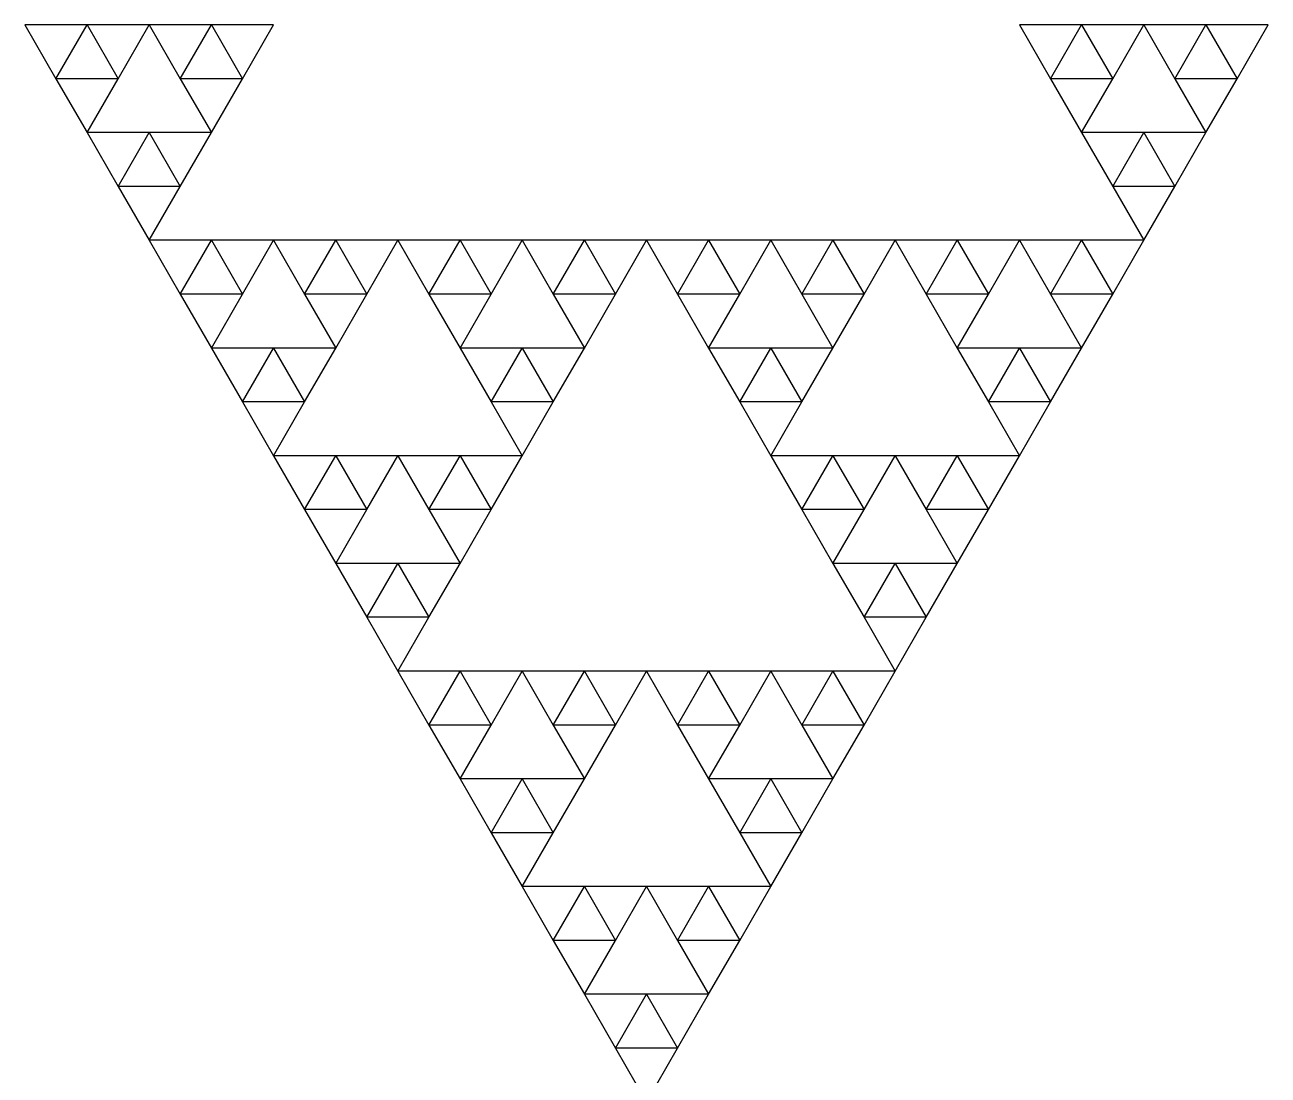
# Model space of a CAD drawing. Header units: metres. Extents: x -50 to 50, y -58 to 58.
# Drawn here: x -16.41 to -8.59, y -35.92 to -29.32 of the extents above; entities that cross this region are included whole.
import ezdxf

# ---------------------------------------------------------------- set-up
doc = ezdxf.new("R2010")
doc.units = ezdxf.units.M

msp = doc.modelspace()

# ---------------------------------------------------------------- linework, layer by layer
for p, q in [((-16.0156, -29.3186), (-16.4062, -29.3186)), ((-16.4062, -29.3186), (-16.2109, -29.6568)), ((-16.2109, -29.6568), (-16.0156, -29.3186)), ((-15.625, -29.3186), (-16.0156, -29.3186)), ((-16.0156, -29.3186), (-15.8203, -29.6568)), ((-15.8203, -29.6568), (-15.625, -29.3186)), ((-15.2344, -29.3186), (-15.625, -29.3186)), ((-15.625, -29.3186), (-15.4297, -29.6568)), ((-15.4297, -29.6568), (-15.2344, -29.3186)), ((-14.8438, -29.3186), (-15.2344, -29.3186)), ((-15.2344, -29.3186), (-15.0391, -29.6568)), ((-15.0391, -29.6568), (-14.8438, -29.3186)), ((-9.76562, -29.3186), (-10.1562, -29.3186)), ((-10.1562, -29.3186), (-9.96094, -29.6568)), ((-9.96094, -29.6568), (-9.76562, -29.3186)), ((-9.375, -29.3186), (-9.76562, -29.3186)), ((-9.76562, -29.3186), (-9.57031, -29.6568)), ((-9.57031, -29.6568), (-9.375, -29.3186)), ((-8.98438, -29.3186), (-9.375, -29.3186)), ((-9.375, -29.3186), (-9.17969, -29.6568)), ((-9.17969, -29.6568), (-8.98438, -29.3186)), ((-8.59375, -29.3186), (-8.98438, -29.3186)), ((-8.98438, -29.3186), (-8.78906, -29.6568)), ((-8.78906, -29.6568), (-8.59375, -29.3186)), ((-15.8203, -29.6568), (-16.2109, -29.6568)), ((-16.2109, -29.6568), (-16.0156, -29.9951)), ((-16.0156, -29.9951), (-15.8203, -29.6568)), ((-15.0391, -29.6568), (-15.4297, -29.6568)), ((-15.4297, -29.6568), (-15.2344, -29.9951)), ((-15.2344, -29.9951), (-15.0391, -29.6568)), ((-9.57031, -29.6568), (-9.96094, -29.6568)), ((-9.96094, -29.6568), (-9.76562, -29.9951)), ((-9.76562, -29.9951), (-9.57031, -29.6568)), ((-8.78906, -29.6568), (-9.17969, -29.6568)), ((-9.17969, -29.6568), (-8.98438, -29.9951)), ((-8.98438, -29.9951), (-8.78906, -29.6568)), ((-15.625, -29.9951), (-16.0156, -29.9951)), ((-16.0156, -29.9951), (-15.8203, -30.3334)), ((-15.8203, -30.3334), (-15.625, -29.9951)), ((-15.2344, -29.9951), (-15.625, -29.9951)), ((-15.625, -29.9951), (-15.4297, -30.3334)), ((-15.4297, -30.3334), (-15.2344, -29.9951)), ((-9.375, -29.9951), (-9.76562, -29.9951)), ((-9.76562, -29.9951), (-9.57031, -30.3334)), ((-9.57031, -30.3334), (-9.375, -29.9951)), ((-8.98438, -29.9951), (-9.375, -29.9951)), ((-9.375, -29.9951), (-9.17969, -30.3334)), ((-9.17969, -30.3334), (-8.98438, -29.9951)), ((-15.4297, -30.3334), (-15.8203, -30.3334)), ((-15.8203, -30.3334), (-15.625, -30.6717)), ((-15.625, -30.6717), (-15.4297, -30.3334)), ((-9.17969, -30.3334), (-9.57031, -30.3334)), ((-9.57031, -30.3334), (-9.375, -30.6717)), ((-9.375, -30.6717), (-9.17969, -30.3334)), ((-15.2344, -30.6717), (-15.625, -30.6717)), ((-15.625, -30.6717), (-15.4297, -31.01)), ((-15.4297, -31.01), (-15.2344, -30.6717)), ((-14.8438, -30.6717), (-15.2344, -30.6717)), ((-15.2344, -30.6717), (-15.0391, -31.01)), ((-15.0391, -31.01), (-14.8438, -30.6717)), ((-14.4531, -30.6717), (-14.8438, -30.6717)), ((-14.8438, -30.6717), (-14.6484, -31.01)), ((-14.6484, -31.01), (-14.4531, -30.6717)), ((-14.0625, -30.6717), (-14.4531, -30.6717)), ((-14.4531, -30.6717), (-14.2578, -31.01)), ((-14.2578, -31.01), (-14.0625, -30.6717)), ((-13.6719, -30.6717), (-14.0625, -30.6717)), ((-14.0625, -30.6717), (-13.8672, -31.01)), ((-13.8672, -31.01), (-13.6719, -30.6717)), ((-13.2812, -30.6717), (-13.6719, -30.6717)), ((-13.6719, -30.6717), (-13.4766, -31.01)), ((-13.4766, -31.01), (-13.2812, -30.6717)), ((-12.8906, -30.6717), (-13.2812, -30.6717)), ((-13.2812, -30.6717), (-13.0859, -31.01)), ((-13.0859, -31.01), (-12.8906, -30.6717)), ((-12.5, -30.6717), (-12.8906, -30.6717)), ((-12.8906, -30.6717), (-12.6953, -31.01)), ((-12.6953, -31.01), (-12.5, -30.6717)), ((-12.1094, -30.6717), (-12.5, -30.6717)), ((-12.5, -30.6717), (-12.3047, -31.01)), ((-12.3047, -31.01), (-12.1094, -30.6717)), ((-11.7188, -30.6717), (-12.1094, -30.6717)), ((-12.1094, -30.6717), (-11.9141, -31.01)), ((-11.9141, -31.01), (-11.7188, -30.6717)), ((-11.3281, -30.6717), (-11.7188, -30.6717)), ((-11.7188, -30.6717), (-11.5234, -31.01)), ((-11.5234, -31.01), (-11.3281, -30.6717)), ((-10.9375, -30.6717), (-11.3281, -30.6717)), ((-11.3281, -30.6717), (-11.1328, -31.01)), ((-11.1328, -31.01), (-10.9375, -30.6717)), ((-10.5469, -30.6717), (-10.9375, -30.6717)), ((-10.9375, -30.6717), (-10.7422, -31.01)), ((-10.7422, -31.01), (-10.5469, -30.6717)), ((-10.1562, -30.6717), (-10.5469, -30.6717)), ((-10.5469, -30.6717), (-10.3516, -31.01)), ((-10.3516, -31.01), (-10.1562, -30.6717)), ((-9.76562, -30.6717), (-10.1562, -30.6717)), ((-10.1562, -30.6717), (-9.96094, -31.01)), ((-9.96094, -31.01), (-9.76562, -30.6717)), ((-9.375, -30.6717), (-9.76562, -30.6717)), ((-9.76562, -30.6717), (-9.57031, -31.01)), ((-9.57031, -31.01), (-9.375, -30.6717)), ((-15.0391, -31.01), (-15.4297, -31.01)), ((-15.4297, -31.01), (-15.2344, -31.3483)), ((-15.2344, -31.3483), (-15.0391, -31.01)), ((-14.2578, -31.01), (-14.6484, -31.01)), ((-14.6484, -31.01), (-14.4531, -31.3483)), ((-14.4531, -31.3483), (-14.2578, -31.01)), ((-13.4766, -31.01), (-13.8672, -31.01)), ((-13.8672, -31.01), (-13.6719, -31.3483)), ((-13.6719, -31.3483), (-13.4766, -31.01)), ((-12.6953, -31.01), (-13.0859, -31.01)), ((-13.0859, -31.01), (-12.8906, -31.3483)), ((-12.8906, -31.3483), (-12.6953, -31.01)), ((-11.9141, -31.01), (-12.3047, -31.01)), ((-12.3047, -31.01), (-12.1094, -31.3483)), ((-12.1094, -31.3483), (-11.9141, -31.01)), ((-11.1328, -31.01), (-11.5234, -31.01)), ((-11.5234, -31.01), (-11.3281, -31.3483)), ((-11.3281, -31.3483), (-11.1328, -31.01)), ((-10.3516, -31.01), (-10.7422, -31.01)), ((-10.7422, -31.01), (-10.5469, -31.3483)), ((-10.5469, -31.3483), (-10.3516, -31.01)), ((-9.57031, -31.01), (-9.96094, -31.01)), ((-9.96094, -31.01), (-9.76562, -31.3483)), ((-9.76562, -31.3483), (-9.57031, -31.01)), ((-14.8438, -31.3483), (-15.2344, -31.3483)), ((-15.2344, -31.3483), (-15.0391, -31.6866)), ((-15.0391, -31.6866), (-14.8438, -31.3483)), ((-14.4531, -31.3483), (-14.8438, -31.3483)), ((-14.8438, -31.3483), (-14.6484, -31.6866)), ((-14.6484, -31.6866), (-14.4531, -31.3483)), ((-13.2812, -31.3483), (-13.6719, -31.3483)), ((-13.6719, -31.3483), (-13.4766, -31.6866)), ((-13.4766, -31.6866), (-13.2812, -31.3483)), ((-12.8906, -31.3483), (-13.2812, -31.3483)), ((-13.2812, -31.3483), (-13.0859, -31.6866)), ((-13.0859, -31.6866), (-12.8906, -31.3483)), ((-11.7188, -31.3483), (-12.1094, -31.3483)), ((-12.1094, -31.3483), (-11.9141, -31.6866)), ((-11.9141, -31.6866), (-11.7188, -31.3483)), ((-11.3281, -31.3483), (-11.7188, -31.3483)), ((-11.7188, -31.3483), (-11.5234, -31.6866)), ((-11.5234, -31.6866), (-11.3281, -31.3483)), ((-10.1562, -31.3483), (-10.5469, -31.3483)), ((-10.5469, -31.3483), (-10.3516, -31.6866)), ((-10.3516, -31.6866), (-10.1562, -31.3483)), ((-9.76562, -31.3483), (-10.1562, -31.3483)), ((-10.1562, -31.3483), (-9.96094, -31.6866)), ((-9.96094, -31.6866), (-9.76562, -31.3483)), ((-14.6484, -31.6866), (-15.0391, -31.6866)), ((-15.0391, -31.6866), (-14.8438, -32.0249)), ((-14.8438, -32.0249), (-14.6484, -31.6866)), ((-13.0859, -31.6866), (-13.4766, -31.6866)), ((-13.4766, -31.6866), (-13.2812, -32.0249)), ((-13.2812, -32.0249), (-13.0859, -31.6866)), ((-11.5234, -31.6866), (-11.9141, -31.6866)), ((-11.9141, -31.6866), (-11.7188, -32.0249)), ((-11.7188, -32.0249), (-11.5234, -31.6866)), ((-9.96094, -31.6866), (-10.3516, -31.6866)), ((-10.3516, -31.6866), (-10.1562, -32.0249)), ((-10.1562, -32.0249), (-9.96094, -31.6866)), ((-14.4531, -32.0249), (-14.8438, -32.0249)), ((-14.8438, -32.0249), (-14.6484, -32.3632)), ((-14.6484, -32.3632), (-14.4531, -32.0249)), ((-14.0625, -32.0249), (-14.4531, -32.0249)), ((-14.4531, -32.0249), (-14.2578, -32.3632)), ((-14.2578, -32.3632), (-14.0625, -32.0249)), ((-13.6719, -32.0249), (-14.0625, -32.0249)), ((-14.0625, -32.0249), (-13.8672, -32.3632)), ((-13.8672, -32.3632), (-13.6719, -32.0249)), ((-13.2812, -32.0249), (-13.6719, -32.0249)), ((-13.6719, -32.0249), (-13.4766, -32.3632)), ((-13.4766, -32.3632), (-13.2812, -32.0249)), ((-11.3281, -32.0249), (-11.7188, -32.0249)), ((-11.7188, -32.0249), (-11.5234, -32.3632)), ((-11.5234, -32.3632), (-11.3281, -32.0249)), ((-10.9375, -32.0249), (-11.3281, -32.0249)), ((-11.3281, -32.0249), (-11.1328, -32.3632)), ((-11.1328, -32.3632), (-10.9375, -32.0249)), ((-10.5469, -32.0249), (-10.9375, -32.0249)), ((-10.9375, -32.0249), (-10.7422, -32.3632)), ((-10.7422, -32.3632), (-10.5469, -32.0249)), ((-10.1562, -32.0249), (-10.5469, -32.0249)), ((-10.5469, -32.0249), (-10.3516, -32.3632)), ((-10.3516, -32.3632), (-10.1562, -32.0249)), ((-14.2578, -32.3632), (-14.6484, -32.3632)), ((-14.6484, -32.3632), (-14.4531, -32.7015)), ((-14.4531, -32.7015), (-14.2578, -32.3632)), ((-13.4766, -32.3632), (-13.8672, -32.3632)), ((-13.8672, -32.3632), (-13.6719, -32.7015)), ((-13.6719, -32.7015), (-13.4766, -32.3632)), ((-11.1328, -32.3632), (-11.5234, -32.3632)), ((-11.5234, -32.3632), (-11.3281, -32.7015)), ((-11.3281, -32.7015), (-11.1328, -32.3632)), ((-10.3516, -32.3632), (-10.7422, -32.3632)), ((-10.7422, -32.3632), (-10.5469, -32.7015)), ((-10.5469, -32.7015), (-10.3516, -32.3632)), ((-14.0625, -32.7015), (-14.4531, -32.7015)), ((-14.4531, -32.7015), (-14.2578, -33.0397)), ((-14.2578, -33.0397), (-14.0625, -32.7015)), ((-13.6719, -32.7015), (-14.0625, -32.7015)), ((-14.0625, -32.7015), (-13.8672, -33.0397)), ((-13.8672, -33.0397), (-13.6719, -32.7015)), ((-10.9375, -32.7015), (-11.3281, -32.7015)), ((-11.3281, -32.7015), (-11.1328, -33.0397)), ((-11.1328, -33.0397), (-10.9375, -32.7015)), ((-10.5469, -32.7015), (-10.9375, -32.7015)), ((-10.9375, -32.7015), (-10.7422, -33.0397)), ((-10.7422, -33.0397), (-10.5469, -32.7015)), ((-13.8672, -33.0397), (-14.2578, -33.0397)), ((-14.2578, -33.0397), (-14.0625, -33.378)), ((-14.0625, -33.378), (-13.8672, -33.0397)), ((-10.7422, -33.0397), (-11.1328, -33.0397)), ((-11.1328, -33.0397), (-10.9375, -33.378)), ((-10.9375, -33.378), (-10.7422, -33.0397)), ((-13.6719, -33.3781), (-14.0625, -33.3781)), ((-14.0625, -33.3781), (-13.8672, -33.7163)), ((-13.8672, -33.7163), (-13.6719, -33.3781)), ((-13.2812, -33.3781), (-13.6719, -33.3781)), ((-13.6719, -33.3781), (-13.4766, -33.7163)), ((-13.4766, -33.7163), (-13.2812, -33.3781)), ((-12.8906, -33.3781), (-13.2812, -33.3781)), ((-13.2812, -33.3781), (-13.0859, -33.7163)), ((-13.0859, -33.7163), (-12.8906, -33.3781)), ((-12.5, -33.3781), (-12.8906, -33.3781)), ((-12.8906, -33.3781), (-12.6953, -33.7163)), ((-12.6953, -33.7163), (-12.5, -33.3781)), ((-12.1094, -33.3781), (-12.5, -33.3781)), ((-12.5, -33.3781), (-12.3047, -33.7163)), ((-12.3047, -33.7163), (-12.1094, -33.3781)), ((-11.7188, -33.3781), (-12.1094, -33.3781)), ((-12.1094, -33.3781), (-11.9141, -33.7163)), ((-11.9141, -33.7163), (-11.7188, -33.3781)), ((-11.3281, -33.3781), (-11.7188, -33.3781)), ((-11.7188, -33.3781), (-11.5234, -33.7163)), ((-11.5234, -33.7163), (-11.3281, -33.3781)), ((-10.9375, -33.3781), (-11.3281, -33.3781)), ((-11.3281, -33.3781), (-11.1328, -33.7163)), ((-11.1328, -33.7163), (-10.9375, -33.3781)), ((-13.4766, -33.7163), (-13.8672, -33.7163)), ((-13.8672, -33.7163), (-13.6719, -34.0546)), ((-13.6719, -34.0546), (-13.4766, -33.7163)), ((-12.6953, -33.7163), (-13.0859, -33.7163)), ((-13.0859, -33.7163), (-12.8906, -34.0546)), ((-12.8906, -34.0546), (-12.6953, -33.7163)), ((-11.9141, -33.7163), (-12.3047, -33.7163)), ((-12.3047, -33.7163), (-12.1094, -34.0546)), ((-12.1094, -34.0546), (-11.9141, -33.7163)), ((-11.1328, -33.7163), (-11.5234, -33.7163)), ((-11.5234, -33.7163), (-11.3281, -34.0546)), ((-11.3281, -34.0546), (-11.1328, -33.7163)), ((-13.2812, -34.0546), (-13.6719, -34.0546)), ((-13.6719, -34.0546), (-13.4766, -34.3929)), ((-13.4766, -34.3929), (-13.2812, -34.0546)), ((-12.8906, -34.0546), (-13.2812, -34.0546)), ((-13.2812, -34.0546), (-13.0859, -34.3929)), ((-13.0859, -34.3929), (-12.8906, -34.0546)), ((-11.7188, -34.0546), (-12.1094, -34.0546)), ((-12.1094, -34.0546), (-11.9141, -34.3929)), ((-11.9141, -34.3929), (-11.7188, -34.0546)), ((-11.3281, -34.0546), (-11.7188, -34.0546)), ((-11.7188, -34.0546), (-11.5234, -34.3929)), ((-11.5234, -34.3929), (-11.3281, -34.0546)), ((-13.0859, -34.3929), (-13.4766, -34.3929)), ((-13.4766, -34.3929), (-13.2812, -34.7312)), ((-13.2812, -34.7312), (-13.0859, -34.3929)), ((-11.5234, -34.3929), (-11.9141, -34.3929)), ((-11.9141, -34.3929), (-11.7188, -34.7312)), ((-11.7188, -34.7312), (-11.5234, -34.3929)), ((-12.8906, -34.7312), (-13.2812, -34.7312)), ((-13.2812, -34.7312), (-13.0859, -35.0695)), ((-13.0859, -35.0695), (-12.8906, -34.7312)), ((-12.5, -34.7312), (-12.8906, -34.7312)), ((-12.8906, -34.7312), (-12.6953, -35.0695)), ((-12.6953, -35.0695), (-12.5, -34.7312)), ((-12.1094, -34.7312), (-12.5, -34.7312)), ((-12.5, -34.7312), (-12.3047, -35.0695)), ((-12.3047, -35.0695), (-12.1094, -34.7312)), ((-11.7188, -34.7312), (-12.1094, -34.7312)), ((-12.1094, -34.7312), (-11.9141, -35.0695)), ((-11.9141, -35.0695), (-11.7188, -34.7312)), ((-12.6953, -35.0695), (-13.0859, -35.0695)), ((-13.0859, -35.0695), (-12.8906, -35.4078)), ((-12.8906, -35.4078), (-12.6953, -35.0695)), ((-11.9141, -35.0695), (-12.3047, -35.0695)), ((-12.3047, -35.0695), (-12.1094, -35.4078)), ((-12.1094, -35.4078), (-11.9141, -35.0695)), ((-12.5, -35.4078), (-12.8906, -35.4078)), ((-12.8906, -35.4078), (-12.6953, -35.7461)), ((-12.6953, -35.7461), (-12.5, -35.4078)), ((-12.1094, -35.4078), (-12.5, -35.4078)), ((-12.5, -35.4078), (-12.3047, -35.7461)), ((-12.3047, -35.7461), (-12.1094, -35.4078)), ((-12.3047, -35.7461), (-12.6953, -35.7461)), ((-12.6953, -35.7461), (-12.5, -36.0844)), ((-12.5, -36.0844), (-12.3047, -35.7461))]:
    msp.add_line(p, q)

doc.saveas('drawing.dxf')
